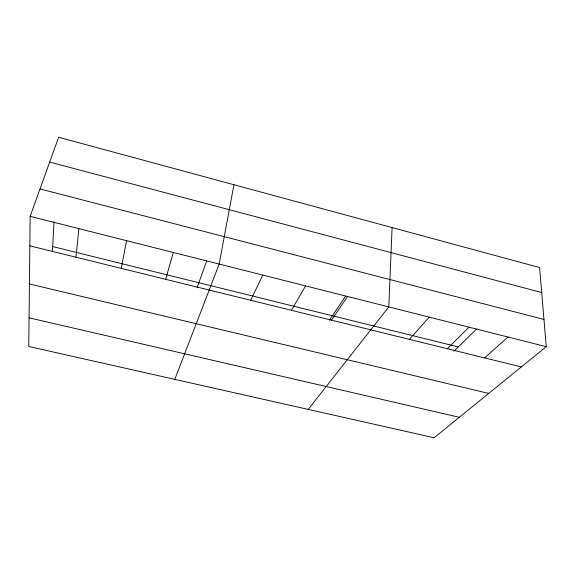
<?xml version="1.0" encoding="UTF-8"?>
<svg xmlns="http://www.w3.org/2000/svg" width="575" height="575" viewBox="0 0 575 575"><rect width="100%" height="100%" fill="white"/><g stroke="black" fill="none" stroke-linecap="round" stroke-linejoin="round"><path stroke-width="0.86" d="M30.144 216.315L28.75 346.481L434.125 437.755L546.25 346.689L539.609 267.54L58.628 137.245L30.144 216.315L546.25 346.689M392.092 227.578L388.793 306.913L308.222 409.407M52.411 251.67L54.028 221.878M75.972 257.219L78.854 228.62M233.946 184.74L219.176 264.069L174.8 379.363M121.224 268.374L126.579 240.673M165.622 279.306L173.341 252.49M197.124 287.601L206.641 261.021M250.671 300.265L262.797 275.087M291.424 310.306L305.591 285.897M329.367 320.174L345.654 296.132M331.444 320.167L347.58 296.506M409.386 339.372L429.245 317.134M447.343 348.723L468.956 327.168M453.991 351.117L476.668 328.979M484.646 357.909L507.955 337.015M29.059 317.824L459.31 417.299M29.418 283.957L488.707 393.422M29.828 245.848L521.309 366.943M52.692 246.567L458.289 346.919M40.006 188.945L543.964 319.434M49.68 162.093L541.707 292.546"/></g></svg>
